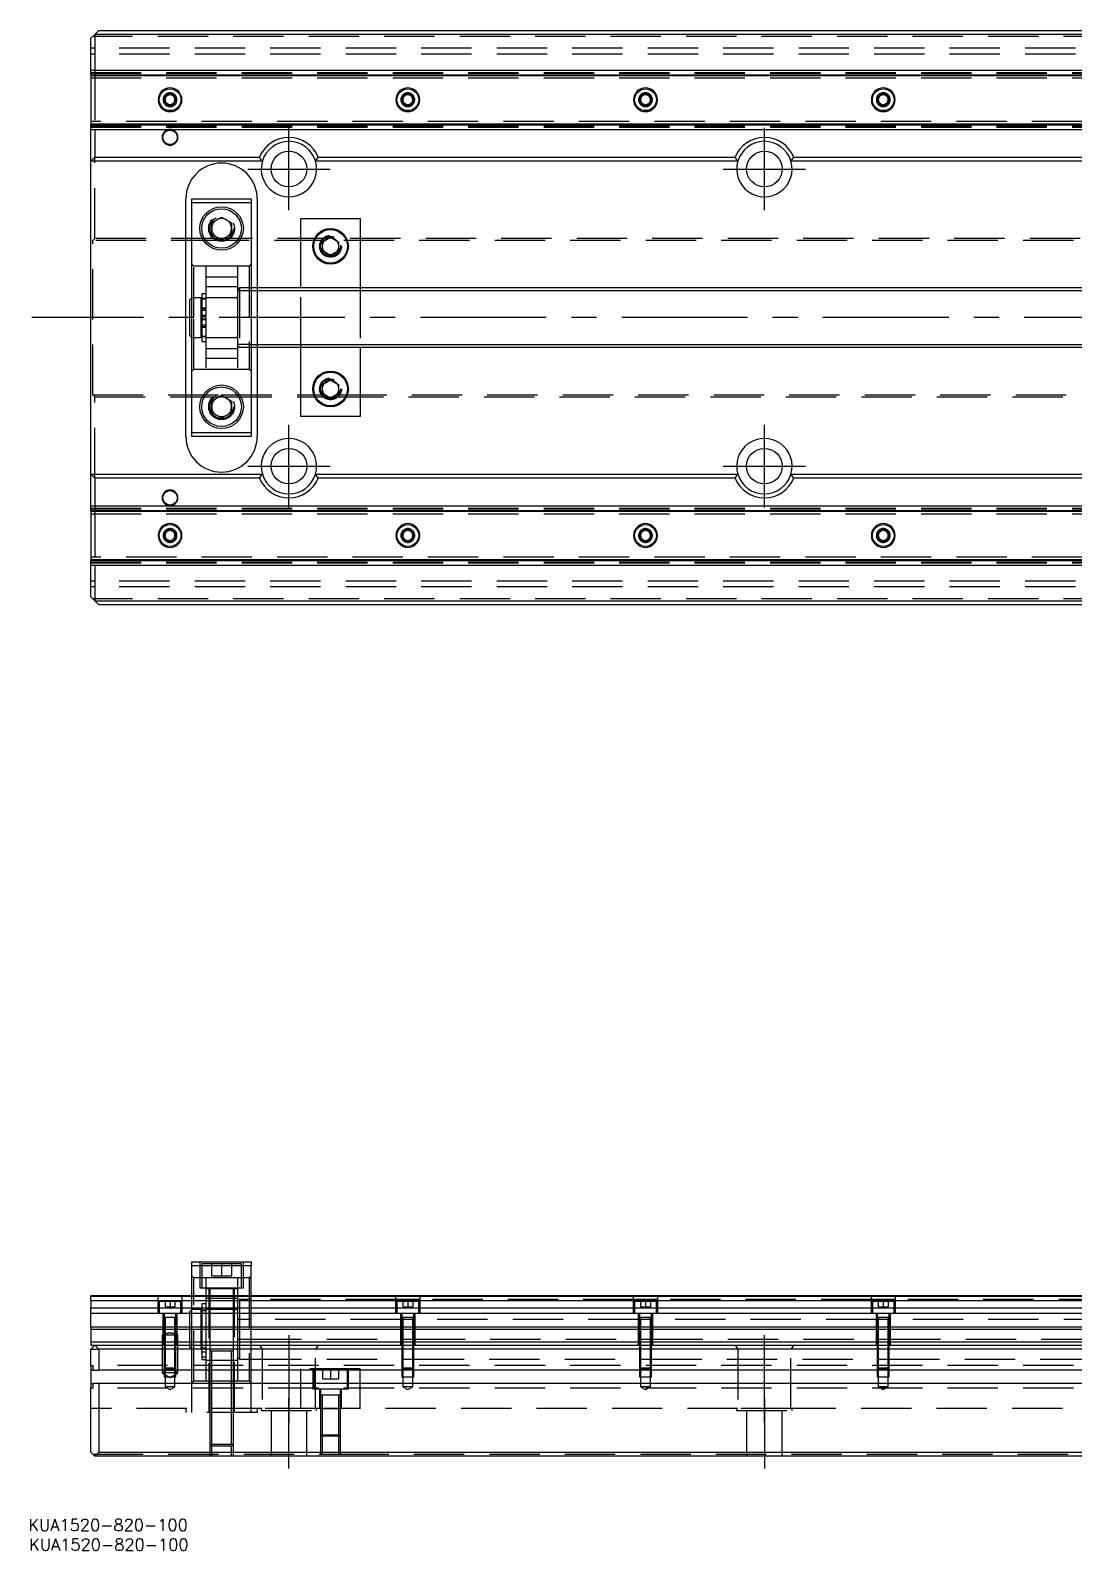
# Model space of a CAD drawing. Extents: x -15 to 1045, y -311 to 82.
# Drawn here: x -15.2 to 248, y -311.2 to 72.5 of the extents above; entities that cross this region are included whole.
import ezdxf

# ---------------------------------------------------------------- set-up
doc = ezdxf.new("R2010")
doc.units = 0
doc.linetypes.add('CENTER', pattern=[50.8, 31.75, -6.35, 6.35, -6.35])
doc.linetypes.add('DASHED', pattern=[19.05, 12.7, -6.35])
doc.layers.get('0').update_dxf_attribs({"linetype": 'CONTINUOUS'})
doc.layers.add('CENTER', color=1, linetype='CENTER')
doc.styles.get("Standard").update_dxf_attribs({"font": 'txt.shx', "height": 3, "bigfont": 'bigfont.shx'})

# ---------------------------------------------------------------- blocks, each defined once
blk = doc.blocks.new('*U2')
at = {"color": 7, "linetype": 'CONTINUOUS'}
blk.add_text('KUA1520-820-100', height=3, dxfattribs=at).set_placement((-15.75, -306.28))
blk = doc.blocks.new('*U3')
at = {"color": 7, "linetype": 'CONTINUOUS'}
blk.add_text('KUA1520-820-100', height=3, dxfattribs=at).set_placement((-15.56, -311.24))

msp = doc.modelspace()

# ---------------------------------------------------------------- linework, layer by layer
at = {"color": 7, "linetype": 'CONTINUOUS'}
for p, q in [((1, 71.5), (0, 70.5)), ((0, 62.5), (0, 70.5)), ((2, 72.5), (1, 71.5)), ((1, 71.5), (1, 62.5)), ((360, 71.5), (1, 71.5)), ((2, 72.5), (360, 72.5)), ((0, 61.32), (0, 62.5)), ((0, 62.5), (360, 62.5)), ((0, 61.32), (0, 61.1)), ((0, 61.32), (360, 61.32)), ((0, 61.1), (0, 48.9)), ((0, 61.1), (360, 61.1)), ((18.75, 55.72), (20, 56.44)), ((18.75, 54.28), (18.75, 55.72)), ((20, 53.56), (18.75, 54.28)), ((20, 56.44), (21.25, 55.72)), ((21.25, 54.28), (20, 53.56)), ((21.25, 55.72), (21.25, 54.28)), ((78.75, 55.72), (80, 56.44)), ((78.75, 54.28), (78.75, 55.72)), ((80, 53.56), (78.75, 54.28)), ((80, 56.44), (81.25, 55.72)), ((81.25, 54.28), (80, 53.56)), ((81.25, 55.72), (81.25, 54.28)), ((138.75, 55.72), (140, 56.44)), ((138.75, 54.28), (138.75, 55.72)), ((140, 53.56), (138.75, 54.28)), ((140, 56.44), (141.25, 55.72)), ((141.25, 54.28), (140, 53.56)), ((141.25, 55.72), (141.25, 54.28)), ((198.75, 55.72), (200, 56.44)), ((198.75, 54.28), (198.75, 55.72)), ((200, 53.56), (198.75, 54.28)), ((200, 56.44), (201.25, 55.72)), ((201.25, 54.28), (200, 53.56)), ((201.25, 55.72), (201.25, 54.28)), ((0, 48.9), (0, 48.68)), ((0, 48.9), (360, 48.9)), ((0, 47.5), (0, 48.68)), ((0, 48.68), (360, 48.68)), ((0, 39.5), (0, 47.5)), ((0, 47.5), (360, 47.5)), ((1, 47.5), (1, 40.5)), ((0, 39.5), (1, 40.5)), ((0, -39.5), (0, 39.5)), ((43.29, 39.5), (0, 39.5)), ((1, 40.5), (42.58, 40.5)), ((43.29, 39.5), (42.58, 40.5)), ((56.71, 39.5), (57.42, 40.5)), ((163.29, 39.5), (56.71, 39.5)), ((57.42, 40.5), (162.58, 40.5)), ((163.29, 39.5), (162.58, 40.5)), ((176.71, 39.5), (177.42, 40.5)), ((283.29, 39.5), (176.71, 39.5)), ((177.42, 40.5), (282.58, 40.5)), ((24, -30), (24, 30)), ((25.5, 29), (25.5, 30)), ((25.5, 30), (40.5, 30)), ((25.5, -29), (25.5, 29)), ((40.5, 29), (25.5, 29)), ((40.5, 30), (40.5, 29)), ((40.5, 29), (40.5, -29)), ((42, 30), (42, 7.5)), ((30.5, 23.94), (33, 25.39)), ((30.5, 21.06), (30.5, 23.94)), ((33, 25.39), (35.5, 23.94)), ((35.5, 23.94), (35.5, 21.06)), ((53, 25), (68, 25)), ((53, 7.5), (53, 25)), ((68, 25), (68, 7.5)), ((33, 19.61), (30.5, 21.06)), ((35.5, 21.06), (33, 19.61)), ((58.5, 19.15), (60.5, 20.31)), ((60.5, 20.31), (62.5, 19.15)), ((58.5, 16.85), (58.5, 19.15)), ((60.5, 15.69), (58.5, 16.85)), ((62.5, 16.85), (60.5, 15.69)), ((62.5, 19.15), (62.5, 16.85)), ((25.5, 5), (25, 4.5)), ((25, -4.5), (25, 4.5)), ((360, 7.5), (40.5, 7.5)), ((25, -4.5), (25.5, -5)), ((40.5, -7.5), (360, -7.5)), ((42, -7.5), (42, -30)), ((53, -25), (53, -7.5)), ((68, -7.5), (68, -25)), ((58.5, -16.85), (60.5, -15.69)), ((58.5, -19.15), (58.5, -16.85)), ((60.5, -20.31), (58.5, -19.15)), ((60.5, -15.69), (62.5, -16.85)), ((62.5, -19.15), (60.5, -20.31)), ((62.5, -16.85), (62.5, -19.15)), ((30.5, -21.06), (33, -19.61)), ((30.5, -23.94), (30.5, -21.06)), ((33, -19.61), (35.5, -21.06)), ((35.5, -21.06), (35.5, -23.94)), ((33, -25.39), (30.5, -23.94)), ((35.5, -23.94), (33, -25.39)), ((68, -25), (53, -25)), ((25.5, -30), (25.5, -29)), ((25.5, -29), (40.5, -29)), ((40.5, -30), (25.5, -30)), ((40.5, -29), (40.5, -30)), ((0, -47.5), (0, -39.5)), ((0, -39.5), (43.29, -39.5)), ((1, -40.5), (0, -39.5)), ((42.58, -40.5), (1, -40.5)), ((1, -40.5), (1, -47.5)), ((42.58, -40.5), (43.29, -39.5)), ((56.71, -39.5), (163.29, -39.5)), ((57.42, -40.5), (56.71, -39.5)), ((162.58, -40.5), (57.42, -40.5)), ((162.58, -40.5), (163.29, -39.5)), ((176.71, -39.5), (283.29, -39.5)), ((177.42, -40.5), (176.71, -39.5)), ((282.58, -40.5), (177.42, -40.5)), ((0, -48.68), (0, -47.5)), ((0, -47.5), (360, -47.5)), ((0, -48.68), (0, -48.9)), ((0, -48.68), (360, -48.68)), ((0, -48.9), (0, -61.1)), ((0, -48.9), (360, -48.9)), ((18.75, -54.28), (20, -53.56)), ((20, -53.56), (21.25, -54.28)), ((78.75, -54.28), (80, -53.56)), ((80, -53.56), (81.25, -54.28)), ((138.75, -54.28), (140, -53.56)), ((140, -53.56), (141.25, -54.28)), ((198.75, -54.28), (200, -53.56)), ((200, -53.56), (201.25, -54.28)), ((18.75, -55.72), (18.75, -54.28)), ((20, -56.44), (18.75, -55.72)), ((21.25, -55.72), (20, -56.44)), ((21.25, -54.28), (21.25, -55.72)), ((78.75, -55.72), (78.75, -54.28)), ((80, -56.44), (78.75, -55.72)), ((81.25, -55.72), (80, -56.44)), ((81.25, -54.28), (81.25, -55.72)), ((138.75, -55.72), (138.75, -54.28)), ((140, -56.44), (138.75, -55.72)), ((141.25, -55.72), (140, -56.44)), ((141.25, -54.28), (141.25, -55.72)), ((198.75, -55.72), (198.75, -54.28)), ((200, -56.44), (198.75, -55.72)), ((201.25, -55.72), (200, -56.44)), ((201.25, -54.28), (201.25, -55.72)), ((0, -61.1), (0, -61.32)), ((0, -61.1), (360, -61.1)), ((0, -62.5), (0, -61.32)), ((0, -61.32), (360, -61.32)), ((0, -70.5), (0, -62.5)), ((0, -62.5), (360, -62.5)), ((1, -62.5), (1, -71.5)), ((0, -70.5), (1, -71.5)), ((1, -71.5), (360, -71.5)), ((1, -71.5), (2, -72.5)), ((360, -72.5), (2, -72.5)), ((25.5, -239.38), (25.5, -238.38)), ((25.5, -238.38), (40.5, -238.38)), ((25.5, -246.88), (25.5, -239.38)), ((40.5, -239.38), (25.5, -239.38)), ((40.5, -238.38), (40.5, -239.38)), ((40.5, -246.88), (40.5, -239.38)), ((0, -246.88), (0, -247.01)), ((0, -246.88), (364.5, -246.88)), ((0, -247.01), (364.5, -247.01)), ((0, -248.1), (0, -247.01)), ((0, -248.1), (0, -249.97)), ((0, -248.1), (364.5, -248.1)), ((0, -249.97), (364.5, -249.97)), ((0, -251.32), (0, -249.97)), ((0, -254.8), (0, -251.32)), ((0, -251.32), (364.5, -251.32)), ((0, -254.8), (364.5, -254.8)), ((0, -254.8), (0, -255.38)), ((0, -255.38), (364.5, -255.38)), ((0, -255.38), (0, -258.58)), ((0, -258.58), (0, -259.38)), ((0, -258.58), (820, -258.58)), ((0, -260.39), (1, -259.38)), ((0, -259.38), (1, -259.38)), ((0, -264.53), (0, -260.39)), ((1, -259.38), (819, -259.38)), ((1, -259.38), (2, -260.39)), ((2, -260.39), (2, -265.68)), ((818, -260.39), (2, -260.39)), ((0, -264.53), (0, -265.68)), ((0, -264.53), (0.5, -264.53)), ((0.5, -264.53), (0.5, -265.68)), ((0, -265.68), (0, -269.08)), ((0.5, -265.68), (0, -265.68)), ((0.5, -265.68), (2, -265.68)), ((818, -265.68), (2, -265.68)), ((0, -269.08), (0, -270.23)), ((0, -269.08), (0.5, -269.08)), ((0.5, -270.23), (0, -270.23)), ((0, -286.38), (0, -270.23)), ((2, -269.08), (0.5, -269.08)), ((0.5, -269.08), (0.5, -270.23)), ((818, -269.08), (2, -269.08)), ((2, -269.08), (2, -286.38)), ((1, -287.38), (0, -286.38)), ((2, -286.38), (1, -287.38)), ((819, -287.38), (1, -287.38)), ((2, -286.38), (818, -286.38))]:
    msp.add_line(p, q, dxfattribs=at)
at = {"color": 3, "linetype": 'DASHED'}
for p, q in [((372.5, 71), (0.5, 71)), ((820, 68), (0, 68)), ((820, 66.5), (0, 66.5)), ((0, 61.91), (360, 61.91)), ((0, 61.7), (820, 61.7)), ((1, 62.5), (1, 47.5)), ((0, 61.26), (364.5, 61.26)), ((0, 60.5), (364.5, 60.5)), ((18.5, 55), (18.52, 55.22)), ((78.5, 55), (78.52, 55.22)), ((138.5, 55), (138.52, 55.22)), ((198.5, 55), (198.52, 55.22)), ((364.5, 49.5), (0, 49.5)), ((0, 48.74), (364.5, 48.74)), ((0, 48.3), (820, 48.3)), ((0, 48.09), (360, 48.09)), ((1, 20), (1, 40.5)), ((1, 20), (0.5, 19.5)), ((33, 19.5), (0.5, 19.5)), ((0.5, -19.5), (0.5, 19.5)), ((33, 20), (1, 20)), ((30, 22.5), (30.02, 22.85)), ((59.86, 20), (33, 20)), ((59.03, 19.5), (33, 19.5)), ((383, 20), (61.14, 20)), ((819.5, 19.5), (61.97, 19.5)), ((62.98, 18.29), (63, 18)), ((26, 13), (25.5, 13.5)), ((29, 13), (26, 13)), ((26, 0), (26, 13)), ((37, 13), (29, 13)), ((29, 13), (29, 0)), ((40, 13), (37, 13)), ((37, 13), (37, 0)), ((40.5, 13.5), (40, 13)), ((40, 13), (40, -13)), ((37, 10.2), (29, 10.2)), ((37, 7.8), (29, 7.8)), ((27.85, 5), (25.5, 5)), ((27.85, -5), (27.85, 5)), ((28, 4.8), (27.85, 4.8)), ((29, 6), (28, 6)), ((28, 6), (28, -6)), ((29, 4.8), (28, 4.8)), ((29, 4.65), (28, 4.65)), ((36.7, 5), (29, 5)), ((37, 5), (36.7, 5)), ((37.5, 7.5), (37, 7)), ((40.5, 6.75), (37, 6.75)), ((40.5, 7.5), (37.5, 7.5)), ((37.5, 7.5), (37.5, -7.5)), ((42, 7.5), (42, 2.5)), ((53, -7.5), (53, 7.5)), ((68, 7.5), (68, -7.5)), ((26, -13), (26, 0)), ((29, 2.4), (28, 2.4)), ((28, 2.34), (29, 2.34)), ((29, 1.8), (28, 1.8)), ((28, 0.6), (29, 0.6)), ((28, 0.3), (29, 0.3)), ((29, 0), (29, -13)), ((37, 0), (37, -13)), ((42, 2.5), (42, -2.5)), ((28, -0.3), (29, -0.3)), ((29, -0.6), (28, -0.6)), ((28, -1.8), (29, -1.8)), ((29, -2.34), (28, -2.34)), ((28, -2.4), (29, -2.4)), ((42, -2.5), (42, -7.5)), ((25.5, -5), (27.85, -5)), ((27.85, -4.8), (28, -4.8)), ((28, -4.65), (29, -4.65)), ((28, -4.8), (29, -4.8)), ((28, -6), (29, -6)), ((29, -5), (36.7, -5)), ((36.7, -5), (37, -5)), ((40.5, -6.75), (37, -6.75)), ((37, -7), (37.5, -7.5)), ((37.5, -7.5), (40.5, -7.5)), ((29, -7.8), (37, -7.8)), ((29, -10.2), (37, -10.2)), ((25.5, -13.5), (26, -13)), ((26, -13), (29, -13)), ((29, -13), (37, -13)), ((37, -13), (40, -13)), ((40, -13), (40.5, -13.5)), ((58, -18), (58.02, -17.7)), ((0.5, -19.5), (33, -19.5)), ((0.5, -19.5), (1, -20)), ((1, -40.5), (1, -20)), ((1, -20), (33, -20)), ((30, -22.5), (30.02, -22.15)), ((33, -19.5), (59.03, -19.5)), ((33, -20), (59.86, -20)), ((61.14, -20), (383, -20)), ((61.97, -19.5), (819.5, -19.5)), ((0, -48.09), (360, -48.09)), ((0, -48.3), (820, -48.3)), ((0, -48.74), (364.5, -48.74)), ((0, -49.5), (364.5, -49.5)), ((1, -47.5), (1, -62.5)), ((21.48, -54.74), (21.5, -55)), ((78.5, -55), (78.52, -54.75)), ((138.5, -55), (138.52, -54.75)), ((198.5, -55), (198.52, -54.75)), ((364.5, -60.5), (0, -60.5)), ((0, -61.26), (364.5, -61.26)), ((0, -61.7), (820, -61.7)), ((0, -61.91), (360, -61.91)), ((820, -66.5), (0, -66.5)), ((820, -68), (0, -68)), ((372.5, -71), (0.5, -71)), ((27.5, -238.38), (27.5, -244.88)), ((28, -238.88), (28, -244.88)), ((38, -238.88), (28, -238.88)), ((30.5, -238.88), (30.5, -241.88)), ((33, -238.88), (33, -241.88)), ((35.5, -238.88), (35.5, -241.88)), ((38, -244.88), (38, -238.88)), ((38.5, -244.88), (38.5, -238.38)), ((26, -242.38), (25.5, -241.88)), ((29, -242.38), (26, -242.38)), ((26, -268.38), (26, -242.38)), ((27.5, -244.88), (38.5, -244.88)), ((37, -242.38), (29, -242.38)), ((29, -242.38), (29, -244.88)), ((29, -244.88), (29, -246.88)), ((37, -245.18), (29, -245.18)), ((29.75, -244.88), (29.75, -276.38)), ((30, -244.88), (30, -246.88)), ((30.5, -241.88), (33, -241.88)), ((33, -241.88), (35.5, -241.88)), ((36, -246.88), (36, -244.88)), ((36.25, -276.38), (36.25, -244.88)), ((40, -242.38), (37, -242.38)), ((37, -242.38), (37, -244.88)), ((37, -244.88), (37, -246.88)), ((40.5, -241.88), (40, -242.38)), ((40, -242.38), (40, -268.38)), ((17, -251.38), (17, -246.88)), ((17.25, -248.38), (17.25, -251.38)), ((22.75, -248.38), (17.25, -248.38)), ((18.75, -248.38), (18.75, -249.68)), ((20, -248.38), (20, -249.68)), ((21.25, -248.38), (21.25, -249.68)), ((22.75, -251.38), (22.75, -248.38)), ((23, -246.88), (23, -251.38)), ((25.5, -259.38), (25.5, -246.88)), ((29, -248.93), (28, -248.93)), ((28, -248.93), (28, -259.38)), ((29, -246.88), (29, -259.38)), ((30, -247.58), (29, -247.58)), ((30, -246.88), (30, -259.38)), ((36, -247.58), (30, -247.58)), ((36, -259.38), (36, -246.88)), ((37, -247.58), (36, -247.58)), ((37, -246.88), (37, -259.38)), ((37.5, -247.88), (37, -248.38)), ((40.5, -247.88), (37.5, -247.88)), ((37.5, -247.88), (37.5, -259.38)), ((40.5, -259.38), (40.5, -246.88)), ((77, -247.88), (40.5, -247.88)), ((77, -251.38), (77, -246.88)), ((83, -247.88), (77, -247.88)), ((77.25, -248.38), (77.25, -251.38)), ((82.75, -248.38), (77.25, -248.38)), ((78.75, -248.38), (78.75, -249.68)), ((80, -248.38), (80, -249.68)), ((81.25, -248.38), (81.25, -249.68)), ((82.75, -251.38), (82.75, -248.38)), ((83, -246.88), (83, -251.38)), ((137, -247.88), (83, -247.88)), ((137, -251.38), (137, -246.88)), ((143, -247.88), (137, -247.88)), ((137.25, -248.38), (137.25, -251.38)), ((142.75, -248.38), (137.25, -248.38)), ((138.75, -248.38), (138.75, -249.68)), ((140, -248.38), (140, -249.68)), ((141.25, -248.38), (141.25, -249.68)), ((142.75, -251.38), (142.75, -248.38)), ((143, -246.88), (143, -251.38)), ((197, -247.88), (143, -247.88)), ((197, -251.38), (197, -246.88)), ((203, -247.88), (197, -247.88)), ((197.25, -248.38), (197.25, -251.38)), ((202.75, -248.38), (197.25, -248.38)), ((198.75, -248.38), (198.75, -249.68)), ((200, -248.38), (200, -249.68)), ((201.25, -248.38), (201.25, -249.68)), ((202.75, -251.38), (202.75, -248.38)), ((203, -246.88), (203, -251.38)), ((257, -247.88), (203, -247.88)), ((23, -251.38), (17, -251.38)), ((18.25, -259.38), (18.25, -251.38)), ((18.5, -251.38), (18.5, -252.38)), ((21.5, -252.38), (18.5, -252.38)), ((18.5, -252.38), (18.5, -252.39)), ((18.5, -252.38), (18.5, -259.38)), ((18.5, -252.38), (18.5, -252.38)), ((20, -252.38), (18.5, -252.38)), ((18.75, -249.68), (20, -249.68)), ((18.75, -252.38), (18.75, -259.38)), ((20, -249.68), (21.25, -249.68)), ((21.5, -252.38), (20, -252.38)), ((21.25, -259.38), (21.25, -252.38)), ((21.5, -252.38), (21.5, -251.38)), ((21.5, -252.39), (21.5, -252.38)), ((21.5, -252.38), (21.5, -252.38)), ((21.5, -259.38), (21.5, -252.38)), ((21.75, -251.38), (21.75, -259.38)), ((25.5, -250.38), (25, -250.88)), ((25, -259.38), (25, -250.88)), ((27.85, -250.38), (25.5, -250.38)), ((27.85, -259.38), (27.85, -250.38)), ((28, -250.58), (27.85, -250.58)), ((29, -250.58), (28, -250.58)), ((29, -250.73), (28, -250.73)), ((30, -250.38), (29, -250.38)), ((36, -250.38), (30, -250.38)), ((36.7, -250.38), (36, -250.38)), ((37, -250.38), (36.7, -250.38)), ((40.5, -252.88), (37, -252.88)), ((78.25, -252.88), (40.5, -252.88)), ((83, -251.38), (77, -251.38)), ((78.25, -259.38), (78.25, -251.38)), ((78.5, -252.88), (78.25, -252.88)), ((78.5, -251.38), (78.5, -252.38)), ((78.5, -252.38), (78.5, -259.38)), ((78.5, -252.38), (78.5, -252.38)), ((78.5, -252.38), (78.5, -252.39)), ((80, -252.38), (78.5, -252.38)), ((78.75, -252.88), (78.5, -252.88)), ((78.75, -249.68), (80, -249.68)), ((78.75, -252.38), (78.75, -259.38)), ((81.25, -252.88), (78.75, -252.88)), ((80, -249.68), (81.25, -249.68)), ((81.5, -252.38), (80, -252.38)), ((81.25, -259.38), (81.25, -252.38)), ((81.5, -252.88), (81.25, -252.88)), ((81.5, -252.38), (81.5, -251.38)), ((81.5, -252.38), (81.5, -252.38)), ((81.5, -259.38), (81.5, -252.38)), ((81.5, -252.39), (81.5, -252.38)), ((81.75, -252.88), (81.5, -252.88)), ((81.75, -251.38), (81.75, -259.38)), ((138.25, -252.88), (81.75, -252.88)), ((143, -251.38), (137, -251.38)), ((138.25, -259.38), (138.25, -251.38)), ((138.5, -252.88), (138.25, -252.88)), ((138.5, -251.38), (138.5, -252.38)), ((138.5, -252.38), (138.5, -252.39)), ((138.5, -252.38), (138.5, -259.38)), ((138.5, -252.38), (138.5, -252.38)), ((140, -252.38), (138.5, -252.38)), ((138.75, -252.88), (138.5, -252.88)), ((138.75, -249.68), (140, -249.68)), ((138.75, -252.38), (138.75, -259.38)), ((141.25, -252.88), (138.75, -252.88)), ((140, -249.68), (141.25, -249.68)), ((141.5, -252.38), (140, -252.38)), ((141.25, -259.38), (141.25, -252.38)), ((141.5, -252.88), (141.25, -252.88)), ((141.5, -252.38), (141.5, -251.38)), ((141.5, -252.39), (141.5, -252.38)), ((141.5, -252.38), (141.5, -252.38)), ((141.5, -259.38), (141.5, -252.38)), ((141.75, -252.88), (141.5, -252.88)), ((141.75, -251.38), (141.75, -259.38)), ((198.25, -252.88), (141.75, -252.88)), ((203, -251.38), (197, -251.38)), ((198.25, -259.38), (198.25, -251.38)), ((198.5, -252.88), (198.25, -252.88)), ((198.5, -251.38), (198.5, -252.38)), ((200, -252.38), (198.5, -252.38)), ((201.5, -252.38), (198.5, -252.38)), ((198.5, -252.38), (198.5, -259.38)), ((198.5, -252.38), (198.5, -252.38)), ((198.5, -252.38), (198.5, -252.39)), ((201.5, -252.38), (198.5, -252.38)), ((198.75, -252.88), (198.5, -252.88)), ((198.75, -249.68), (200, -249.68)), ((198.75, -252.38), (198.75, -259.38)), ((201.25, -252.88), (198.75, -252.88)), ((200, -249.68), (201.25, -249.68)), ((201.5, -252.38), (200, -252.38)), ((201.25, -259.38), (201.25, -252.38)), ((201.5, -252.88), (201.25, -252.88)), ((201.5, -252.38), (201.5, -251.38)), ((201.5, -252.38), (201.5, -252.38)), ((201.5, -259.38), (201.5, -252.38)), ((201.5, -252.39), (201.5, -252.38)), ((201.75, -252.88), (201.5, -252.88)), ((201.75, -251.38), (201.75, -259.38)), ((258.25, -252.88), (201.75, -252.88)), ((0, -255.38), (364.5, -255.38)), ((18, -256.88), (18, -259.38)), ((18.25, -256.88), (18, -256.88)), ((18.5, -256.88), (18.25, -256.88)), ((18.75, -256.88), (18.5, -256.88)), ((21.25, -256.88), (18.75, -256.88)), ((20.06, -256.38), (19.94, -256.38)), ((21.5, -256.88), (21.25, -256.88)), ((21.75, -256.88), (21.5, -256.88)), ((22, -256.88), (21.75, -256.88)), ((22, -259.38), (22, -256.88)), ((0, -260.39), (2, -260.39)), ((18, -259.38), (18, -265.68)), ((18.5, -259.38), (18.5, -265.14)), ((18.5, -259.38), (18.5, -265.14)), ((18.75, -259.38), (18.75, -265.39)), ((21.25, -265.39), (21.25, -259.38)), ((21.5, -265.14), (21.5, -259.38)), ((21.5, -265.14), (21.5, -259.38)), ((22, -265.68), (22, -259.38)), ((25, -259.88), (25, -259.38)), ((25, -259.88), (25.5, -260.39)), ((25.5, -265.68), (25.5, -259.38)), ((27.85, -260.39), (27.85, -259.38)), ((27.85, -260.18), (28, -260.18)), ((28, -259.38), (28, -260.16)), ((28, -260.03), (29, -260.03)), ((28, -260.03), (29, -260.03)), ((28, -261.46), (28, -260.16)), ((28, -260.18), (29, -260.18)), ((29, -259.38), (29, -265.68)), ((30, -259.38), (30, -260.88)), ((36, -260.88), (30, -260.88)), ((30, -260.88), (30, -265.68)), ((30, -260.88), (30, -260.88)), ((30, -260.88), (30, -260.89)), ((30.5, -260.88), (30.5, -265.68)), ((35.5, -265.68), (35.5, -260.88)), ((36, -260.88), (36, -259.38)), ((36, -260.88), (36, -260.88)), ((36, -265.68), (36, -260.88)), ((36, -260.89), (36, -260.88)), ((37, -257.88), (40.5, -257.88)), ((37, -259.38), (37, -265.68)), ((37.5, -259.38), (37.5, -262.88)), ((40.5, -257.88), (78.25, -257.88)), ((40.5, -265.68), (40.5, -259.38)), ((42.58, -259.38), (43.29, -260.39)), ((43.29, -260.39), (43.29, -275.38)), ((57.42, -259.38), (56.71, -260.39)), ((56.71, -275.38), (56.71, -260.39)), ((78.25, -257.88), (78.5, -257.88)), ((78.5, -257.88), (78.75, -257.88)), ((78.5, -259.38), (78.5, -265.14)), ((78.5, -259.38), (78.5, -265.14)), ((78.75, -257.88), (81.25, -257.88)), ((78.75, -259.38), (78.75, -265.39)), ((81.25, -257.88), (81.5, -257.88)), ((81.25, -265.39), (81.25, -259.38)), ((81.5, -257.88), (81.75, -257.88)), ((81.5, -265.14), (81.5, -259.38)), ((81.5, -265.14), (81.5, -259.38)), ((81.75, -257.88), (138.25, -257.88)), ((138.25, -257.88), (138.5, -257.88)), ((138.5, -257.88), (138.75, -257.88)), ((138.5, -259.38), (138.5, -265.14)), ((138.5, -259.38), (138.5, -265.14)), ((138.75, -257.88), (141.25, -257.88)), ((138.75, -259.38), (138.75, -265.39)), ((141.25, -257.88), (141.5, -257.88)), ((141.25, -265.39), (141.25, -259.38)), ((141.5, -257.88), (141.75, -257.88)), ((141.5, -265.14), (141.5, -259.38)), ((141.5, -265.14), (141.5, -259.38)), ((141.75, -257.88), (198.25, -257.88)), ((162.58, -259.38), (163.29, -260.39)), ((163.29, -260.39), (163.29, -275.38)), ((177.42, -259.38), (176.71, -260.39)), ((176.71, -275.38), (176.71, -260.39)), ((198.25, -257.88), (198.5, -257.88)), ((198.5, -257.88), (198.75, -257.88)), ((198.5, -259.38), (198.5, -265.14)), ((198.5, -259.38), (198.5, -265.14)), ((198.75, -257.88), (201.25, -257.88)), ((198.75, -259.38), (198.75, -265.39)), ((201.25, -257.88), (201.5, -257.88)), ((201.25, -265.39), (201.25, -259.38)), ((201.5, -257.88), (201.75, -257.88)), ((201.5, -265.14), (201.5, -259.38)), ((201.5, -265.14), (201.5, -259.38)), ((201.75, -257.88), (258.25, -257.88)), ((819.5, -264.53), (0.5, -264.53)), ((29, -261.12), (28, -261.12)), ((28, -261.46), (28, -262.9)), ((28, -262.32), (29, -262.32)), ((28, -262.9), (28, -263.03)), ((28, -263.03), (29, -263.03)), ((29, -263.18), (30, -263.18)), ((30, -263.18), (30.5, -263.18)), ((30.5, -263.18), (35.5, -263.18)), ((35.5, -263.18), (36, -263.18)), ((36, -263.18), (37, -263.18)), ((37, -262.38), (37.5, -262.88)), ((37.5, -262.88), (40.5, -262.88)), ((40.5, -262.88), (78.5, -262.88)), ((78.5, -262.88), (78.75, -262.88)), ((78.75, -262.88), (81.25, -262.88)), ((81.25, -262.88), (81.5, -262.88)), ((81.5, -262.88), (138.5, -262.88)), ((138.5, -262.88), (138.75, -262.88)), ((138.75, -262.88), (141.25, -262.88)), ((141.25, -262.88), (141.5, -262.88)), ((141.5, -262.88), (198.5, -262.88)), ((198.5, -262.88), (198.75, -262.88)), ((198.75, -262.88), (201.25, -262.88)), ((201.25, -262.88), (201.5, -262.88)), ((201.5, -262.88), (258.5, -262.88)), ((18, -265.68), (18, -265.75)), ((18, -265.75), (18, -266.38)), ((18, -265.75), (18.17, -266.38)), ((18.5, -265.75), (18, -265.75)), ((18, -266.38), (20, -267.54)), ((22, -266.38), (18, -266.38)), ((18.5, -265.14), (18.75, -265.39)), ((18.5, -265.14), (21.5, -265.14)), ((18.5, -265.14), (18.5, -265.68)), ((18.5, -265.68), (18.5, -267.38)), ((21.5, -265.75), (18.5, -265.75)), ((18.5, -267.38), (21.5, -267.38)), ((21.25, -265.39), (18.75, -265.39)), ((18.75, -265.39), (18.75, -267.38)), ((18.75, -267.38), (18.75, -269.88)), ((20, -267.54), (22, -266.38)), ((21.25, -265.39), (21.5, -265.14)), ((21.25, -267.38), (21.25, -265.39)), ((21.25, -269.88), (21.25, -267.38)), ((21.5, -265.68), (21.5, -265.14)), ((21.5, -267.38), (21.5, -265.68)), ((22, -265.75), (21.5, -265.75)), ((21.83, -266.38), (22, -265.75)), ((22, -265.75), (22, -265.68)), ((22, -266.38), (22, -265.75)), ((25.5, -269.08), (25.5, -265.68)), ((25.5, -268.88), (26, -268.38)), ((26, -268.38), (29, -268.38)), ((29, -265.58), (37, -265.58)), ((29, -265.68), (29, -268.38)), ((29, -268.38), (30, -268.38)), ((30, -265.68), (30, -269.08)), ((30, -268.38), (30.5, -268.38)), ((30.5, -265.68), (30.5, -269.08)), ((30.5, -268.38), (35.5, -268.38)), ((35.5, -269.08), (35.5, -265.68)), ((35.5, -268.38), (36, -268.38)), ((36, -269.08), (36, -265.68)), ((36, -268.38), (37, -268.38)), ((37, -265.68), (37, -268.38)), ((37, -268.38), (40, -268.38)), ((40, -268.38), (40.5, -268.88)), ((40.5, -269.08), (40.5, -265.68)), ((68, -265.39), (53, -265.39)), ((53, -265.68), (53, -265.39)), ((53, -269.08), (53, -265.68)), ((56, -265.39), (56, -270.38)), ((56.25, -265.39), (56.25, -265.68)), ((56.25, -265.68), (56.25, -269.08)), ((58.5, -265.39), (58.5, -267.88)), ((58.5, -267.88), (60.5, -267.88)), ((60.5, -265.39), (60.5, -267.88)), ((60.5, -267.88), (62.5, -267.88)), ((62.5, -265.39), (62.5, -267.88)), ((64.75, -265.68), (64.75, -265.39)), ((64.75, -269.08), (64.75, -265.68)), ((65, -270.38), (65, -265.39)), ((68, -265.68), (68, -265.39)), ((68, -269.08), (68, -265.68)), ((78.5, -265.14), (78.75, -265.39)), ((78.5, -265.14), (81.5, -265.14)), ((78.5, -265.14), (78.5, -265.68)), ((78.5, -265.68), (78.5, -267.38)), ((78.5, -267.38), (81.5, -267.38)), ((81.25, -265.39), (78.75, -265.39)), ((78.75, -265.39), (78.75, -267.38)), ((78.75, -267.38), (78.75, -269.88)), ((81.25, -265.39), (81.5, -265.14)), ((81.25, -267.38), (81.25, -265.39)), ((81.25, -269.88), (81.25, -267.38)), ((81.5, -265.68), (81.5, -265.14)), ((81.5, -267.38), (81.5, -265.68)), ((138.5, -265.14), (138.75, -265.39)), ((138.5, -265.14), (141.5, -265.14)), ((138.5, -265.14), (138.5, -265.68)), ((138.5, -265.68), (138.5, -267.38)), ((138.5, -267.38), (141.5, -267.38)), ((141.25, -265.39), (138.75, -265.39)), ((138.75, -265.39), (138.75, -267.38)), ((138.75, -267.38), (138.75, -269.88)), ((141.25, -265.39), (141.5, -265.14)), ((141.25, -267.38), (141.25, -265.39)), ((141.25, -269.88), (141.25, -267.38)), ((141.5, -265.68), (141.5, -265.14)), ((141.5, -267.38), (141.5, -265.68)), ((198.5, -265.14), (198.75, -265.39)), ((198.5, -265.14), (201.5, -265.14)), ((198.5, -265.14), (198.5, -265.68)), ((198.5, -265.68), (198.5, -267.38)), ((198.5, -267.38), (201.5, -267.38)), ((201.25, -265.39), (198.75, -265.39)), ((198.75, -265.39), (198.75, -267.38)), ((198.75, -267.38), (198.75, -269.88)), ((201.25, -265.39), (201.5, -265.14)), ((201.25, -267.38), (201.25, -265.39)), ((201.25, -269.88), (201.25, -267.38)), ((201.5, -265.68), (201.5, -265.14)), ((201.5, -267.38), (201.5, -265.68)), ((819.5, -270.23), (0.5, -270.23)), ((18.75, -269.88), (20, -270.61)), ((21.25, -269.88), (18.75, -269.88)), ((20, -270.61), (21.25, -269.88)), ((25.5, -276.38), (25.5, -269.08)), ((30, -269.08), (30, -276.38)), ((30.5, -269.08), (30.5, -276.38)), ((35.5, -276.38), (35.5, -269.08)), ((36, -276.38), (36, -269.08)), ((40.5, -276.38), (40.5, -269.08)), ((53, -275.38), (53, -269.08)), ((56, -270.38), (65, -270.38)), ((56.25, -269.08), (56.25, -270.38)), ((57.75, -270.38), (57.75, -275.38)), ((58, -270.38), (58, -271.98)), ((63, -271.98), (58, -271.98)), ((63, -271.98), (58, -271.98)), ((58, -271.98), (58, -275.38)), ((58, -271.98), (58, -271.98)), ((58, -271.98), (58, -271.99)), ((58.4, -271.98), (58.4, -275.38)), ((62.6, -275.38), (62.6, -271.98)), ((63, -271.98), (63, -270.38)), ((63, -271.98), (63, -271.98)), ((63, -275.38), (63, -271.98)), ((63, -271.99), (63, -271.98)), ((63.25, -275.38), (63.25, -270.38)), ((64.75, -270.38), (64.75, -269.08)), ((68, -275.38), (68, -269.08)), ((78.75, -269.88), (80, -270.61)), ((81.25, -269.88), (78.75, -269.88)), ((80, -270.61), (81.25, -269.88)), ((138.75, -269.88), (140, -270.61)), ((141.25, -269.88), (138.75, -269.88)), ((140, -270.61), (141.25, -269.88)), ((198.75, -269.88), (200, -270.61)), ((201.25, -269.88), (198.75, -269.88)), ((200, -270.61), (201.25, -269.88)), ((43.29, -275.38), (0, -275.38)), ((24, -275.38), (24, -276.38)), ((42, -275.38), (42, -276.38)), ((43, -275.38), (43, -275.88)), ((43, -275.88), (57, -275.88)), ((56.71, -275.38), (43.29, -275.38)), ((45.5, -275.88), (45.5, -287.38)), ((54.5, -287.38), (54.5, -275.88)), ((163.29, -275.38), (56.71, -275.38)), ((57, -275.88), (57, -275.38)), ((58, -275.38), (58, -281.99)), ((58, -275.38), (58, -281.99)), ((58.4, -275.38), (62.6, -275.38)), ((58.4, -275.38), (58.4, -282.39)), ((62.6, -282.39), (62.6, -275.38)), ((63, -281.99), (63, -275.38)), ((63, -281.99), (63, -275.38)), ((163, -275.38), (163, -275.88)), ((163, -275.88), (177, -275.88)), ((176.71, -275.38), (163.29, -275.38)), ((165.5, -275.88), (165.5, -287.38)), ((174.5, -287.38), (174.5, -275.88)), ((283.29, -275.38), (176.71, -275.38)), ((177, -275.88), (177, -275.38)), ((42, -276.38), (24, -276.38)), ((30, -276.38), (30, -284.39)), ((30, -276.38), (30, -284.39)), ((30.5, -276.38), (30.5, -284.89)), ((35.5, -284.89), (35.5, -276.38)), ((36, -284.39), (36, -276.38)), ((36, -284.39), (36, -276.38)), ((58, -281.99), (58.4, -282.39)), ((58, -281.99), (63, -281.99)), ((58, -281.99), (58, -286.88)), ((62.6, -282.39), (58.4, -282.39)), ((58.4, -282.39), (58.4, -286.88)), ((62.6, -282.39), (63, -281.99)), ((62.6, -286.88), (62.6, -282.39)), ((63, -286.88), (63, -281.99)), ((0.5, -286.88), (58.5, -286.88)), ((30, -284.39), (30.5, -284.89)), ((30, -284.39), (36, -284.39)), ((30, -284.39), (30, -287.38)), ((35.5, -284.89), (30.5, -284.89)), ((30.5, -284.89), (30.5, -287.38)), ((35.5, -284.89), (36, -284.39)), ((35.5, -287.38), (35.5, -284.89)), ((36, -287.38), (36, -284.39)), ((58.5, -286.88), (58, -286.88)), ((58.5, -286.88), (59.03, -286.88)), ((59.03, -286.88), (61.97, -286.88)), ((61.97, -286.88), (62.5, -286.88)), ((62.5, -286.88), (819.5, -286.88)), ((63, -286.88), (62.5, -286.88))]:
    msp.add_line(p, q, dxfattribs=at)
at = {"color": 3, "linetype": 'CONTINUOUS'}
for p, q in [((360, 6.75), (40.5, 6.75)), ((40.5, -6.75), (360, -6.75))]:
    msp.add_line(p, q, dxfattribs=at)
at = {"color": 7, "linetype": 'CONTINUOUS'}
for centre, radius in [((20, 55), 2.75), ((80, 55), 2.75), ((140, 55), 2.75), ((200, 55), 2.75), ((50, 37.5), 4.5), ((170, 37.5), 4.5), ((33, 22.5), 5.5), ((33, 22.5), 5), ((60.5, 18), 4.5), ((60.5, 18), 4.25), ((60.5, -18), 4.5), ((60.5, -18), 4.25), ((33, -22.5), 5.5), ((33, -22.5), 5), ((50, -37.5), 4.5), ((170, -37.5), 4.5), ((20, -55), 2.75), ((80, -55), 2.75), ((140, -55), 2.75), ((200, -55), 2.75)]:
    msp.add_circle(centre, radius, dxfattribs=at)
at = {"color": 3, "linetype": 'DASHED'}
for centre, radius in [((20, 55), 1.5), ((80, 55), 1.5), ((140, 55), 1.5), ((200, 55), 1.5), ((33, 22.5), 3.25), ((33, 22.5), 3), ((60.5, 18), 2.75), ((60.5, 18), 2.5), ((60.5, -18), 2.75), ((60.5, -18), 2.5), ((33, -22.5), 3.25), ((33, -22.5), 3), ((20, -55), 1.5), ((80, -55), 1.5), ((140, -55), 1.5), ((200, -55), 1.5)]:
    msp.add_circle(centre, radius, dxfattribs=at)
at = {"color": 3, "linetype": 'CONTINUOUS'}
for centre in [(20, 45.5), (20, -45.5)]:
    msp.add_circle(centre, 1.83, dxfattribs=at)
at = {"color": 7, "linetype": 'CONTINUOUS'}
for centre, radius, start, end in [((20, 55), 3, 0, 180), ((80, 55), 3, 0, 180), ((140, 55), 3, 0, 180), ((200, 55), 3, 0, 180), ((20, 55), 3, 180, 0), ((80, 55), 3, 180, 0), ((140, 55), 3, 180, 0), ((200, 55), 3, 180, 0), ((20, 45.5), 2, 180, 90), ((20, 45.5), 2, 90, 180), ((50, 37.5), 8, 22.0243, 157.9757), ((50, 37.5), 7, 16.6015, 163.3985), ((170, 37.5), 8, 22.0243, 157.9757), ((170, 37.5), 7, 16.6015, 163.3985), ((33, 30), 9, 0, 180), ((50, 37.5), 7, 163.3985, 16.6015), ((170, 37.5), 7, 163.3985, 16.6015), ((33, -30), 9, 180, 0), ((50, -37.5), 7, 343.3985, 196.6015), ((170, -37.5), 7, 343.3985, 196.6015), ((50, -37.5), 8, 202.0243, 337.9757), ((50, -37.5), 7, 196.6015, 343.3985), ((170, -37.5), 8, 202.0243, 337.9757), ((170, -37.5), 7, 196.6015, 343.3985), ((20, -45.5), 2, 270, 180), ((20, -45.5), 2, 180, 270), ((20, -55), 3, 0, 180), ((80, -55), 3, 0, 180), ((140, -55), 3, 0, 180), ((200, -55), 3, 0, 180), ((20, -55), 3, 180, 0), ((80, -55), 3, 180, 0), ((140, -55), 3, 180, 0), ((200, -55), 3, 180, 0)]:
    msp.add_arc(centre, radius, start, end, dxfattribs=at)
at = {"color": 3, "linetype": 'DASHED'}
for centre, radius, start, end in [((20, 55), 1.75, 0, 180), ((20, 55), 1.75, 180, 0), ((20, 55), 1.25, 120, 180), ((20, 55), 1.25, 180, 240), ((20, 55), 1.25, 240, 300), ((20, 55), 1.25, 60, 120), ((20, 55), 1.25, 0, 60), ((20, 55), 1.25, 300, 0), ((80, 55), 1.75, 0, 180), ((80, 55), 1.75, 180, 0), ((80, 55), 1.25, 120, 180), ((80, 55), 1.25, 180, 240), ((80, 55), 1.25, 60, 120), ((80, 55), 1.25, 240, 300), ((80, 55), 1.25, 0, 60), ((80, 55), 1.25, 300, 0), ((140, 55), 1.75, 0, 180), ((140, 55), 1.75, 180, 0), ((140, 55), 1.25, 120, 180), ((140, 55), 1.25, 180, 240), ((140, 55), 1.25, 60, 120), ((140, 55), 1.25, 240, 300), ((140, 55), 1.25, 0, 60), ((140, 55), 1.25, 300, 0), ((200, 55), 1.75, 0, 180), ((200, 55), 1.75, 180, 0), ((200, 55), 1.25, 120, 180), ((200, 55), 1.25, 180, 240), ((200, 55), 1.25, 60, 120), ((200, 55), 1.25, 240, 300), ((200, 55), 1.25, 0, 60), ((200, 55), 1.25, 300, 0), ((33, 22.5), 2.5, 120, 180), ((33, 22.5), 2.5, 60, 120), ((33, 22.5), 2.5, 0, 60), ((33, 22.5), 2.5, 180, 240), ((33, 22.5), 2.5, 240, 300), ((33, 22.5), 2.5, 300, 0), ((60.5, 18), 2.1, 137.7528, 162.2472), ((60.5, 18), 2.1, 102.2472, 137.7528), ((60.5, 18), 2.1, 77.7528, 102.2472), ((60.5, 18), 2.1, 42.2472, 77.7528), ((60.5, 18), 2.1, 17.7528, 42.2472), ((60.5, 18), 2.1, 162.2472, 180), ((60.5, 18), 2.1, 180, 197.7528), ((60.5, 18), 2.1, 197.7528, 222.2472), ((60.5, 18), 2.1, 222.2472, 257.7528), ((60.5, 18), 2.1, 257.7528, 282.2472), ((60.5, 18), 2.1, 282.2472, 317.7528), ((60.5, 18), 2.1, 317.7528, 342.2472), ((60.5, 18), 2.1, 342.2472, 17.7528), ((36.7, 5.3), 0.3, 270, 360), ((36.7, -5.3), 0.3, 0, 90), ((60.5, -18), 2.1, 162.2472, 180), ((60.5, -18), 2.1, 180, 197.7528), ((60.5, -18), 2.1, 137.7528, 162.2472), ((60.5, -18), 2.1, 197.7528, 222.2472), ((60.5, -18), 2.1, 102.2472, 137.7528), ((60.5, -18), 2.1, 77.7528, 102.2472), ((60.5, -18), 2.1, 42.2472, 77.7528), ((60.5, -18), 2.1, 17.7528, 42.2472), ((60.5, -18), 2.1, 317.7528, 342.2472), ((60.5, -18), 2.1, 342.2472, 17.7528), ((33, -22.5), 2.5, 120, 180), ((33, -22.5), 2.5, 180, 240), ((33, -22.5), 2.5, 60, 120), ((33, -22.5), 2.5, 0, 60), ((33, -22.5), 2.5, 300, 0), ((60.5, -18), 2.1, 222.2472, 257.7528), ((60.5, -18), 2.1, 257.7528, 282.2472), ((60.5, -18), 2.1, 282.2472, 317.7528), ((33, -22.5), 2.5, 240, 300), ((20, -55), 1.75, 0, 180), ((80, -55), 1.75, 0, 180), ((140, -55), 1.75, 0, 180), ((200, -55), 1.75, 0, 180), ((20, -55), 1.75, 180, 0), ((20, -55), 1.25, 120, 180), ((20, -55), 1.25, 180, 240), ((20, -55), 1.25, 60, 120), ((20, -55), 1.25, 240, 300), ((20, -55), 1.25, 300, 0), ((20, -55), 1.25, 0, 60), ((80, -55), 1.75, 180, 0), ((80, -55), 1.25, 120, 180), ((80, -55), 1.25, 180, 240), ((80, -55), 1.25, 60, 120), ((80, -55), 1.25, 240, 300), ((80, -55), 1.25, 0, 60), ((80, -55), 1.25, 300, 0), ((140, -55), 1.75, 180, 0), ((140, -55), 1.25, 120, 180), ((140, -55), 1.25, 180, 240), ((140, -55), 1.25, 60, 120), ((140, -55), 1.25, 240, 300), ((140, -55), 1.25, 0, 60), ((140, -55), 1.25, 300, 0), ((200, -55), 1.75, 180, 0), ((200, -55), 1.25, 120, 180), ((200, -55), 1.25, 180, 240), ((200, -55), 1.25, 60, 120), ((200, -55), 1.25, 240, 300), ((200, -55), 1.25, 0, 60), ((200, -55), 1.25, 300, 0), ((36.7, -250.08), 0.3, 270, 360), ((19.94, -260.38), 4, 114.9511, 118.9695), ((19.94, -260.38), 4, 111.0599, 114.9511), ((19.94, -260.38), 4, 107.2682, 111.0599), ((19.94, -260.38), 4, 90, 107.2682), ((20.06, -260.38), 4, 72.7318, 90), ((20.06, -260.38), 4, 68.9401, 72.7318), ((20.06, -260.38), 4, 65.0489, 68.9401), ((20.06, -260.38), 4, 61.0305, 65.0489), ((36.7, -260.69), 0.3, 0, 90)]:
    msp.add_arc(centre, radius, start, end, dxfattribs=at)
at = {"layer": 'CENTER', "color": 1, "linetype": 'CENTER'}
for p, q in [((50, 27.1), (50, 47.9)), ((170, 27.1), (170, 47.9)), ((39.6, 37.5), (60.4, 37.5)), ((159.6, 37.5), (180.4, 37.5)), ((876.93, 0), (-14.87, 0)), ((50, -47.9), (50, -27.1)), ((170, -47.9), (170, -27.1)), ((39.6, -37.5), (60.4, -37.5)), ((159.6, -37.5), (180.4, -37.5)), ((50, -256.88), (50, -278.88)), ((170, -278.88), (170, -256.88)), ((50, -290.53), (50, -272.73)), ((170, -272.73), (170, -290.53))]:
    msp.add_line(p, q, dxfattribs=at)

# ---------------------------------------------------------------- block references
at = {"color": 7, "linetype": 'CONTINUOUS'}
for name in ['*U2', '*U3']:
    msp.add_blockref(name, (0, 0), dxfattribs=at)

doc.saveas('drawing.dxf')
